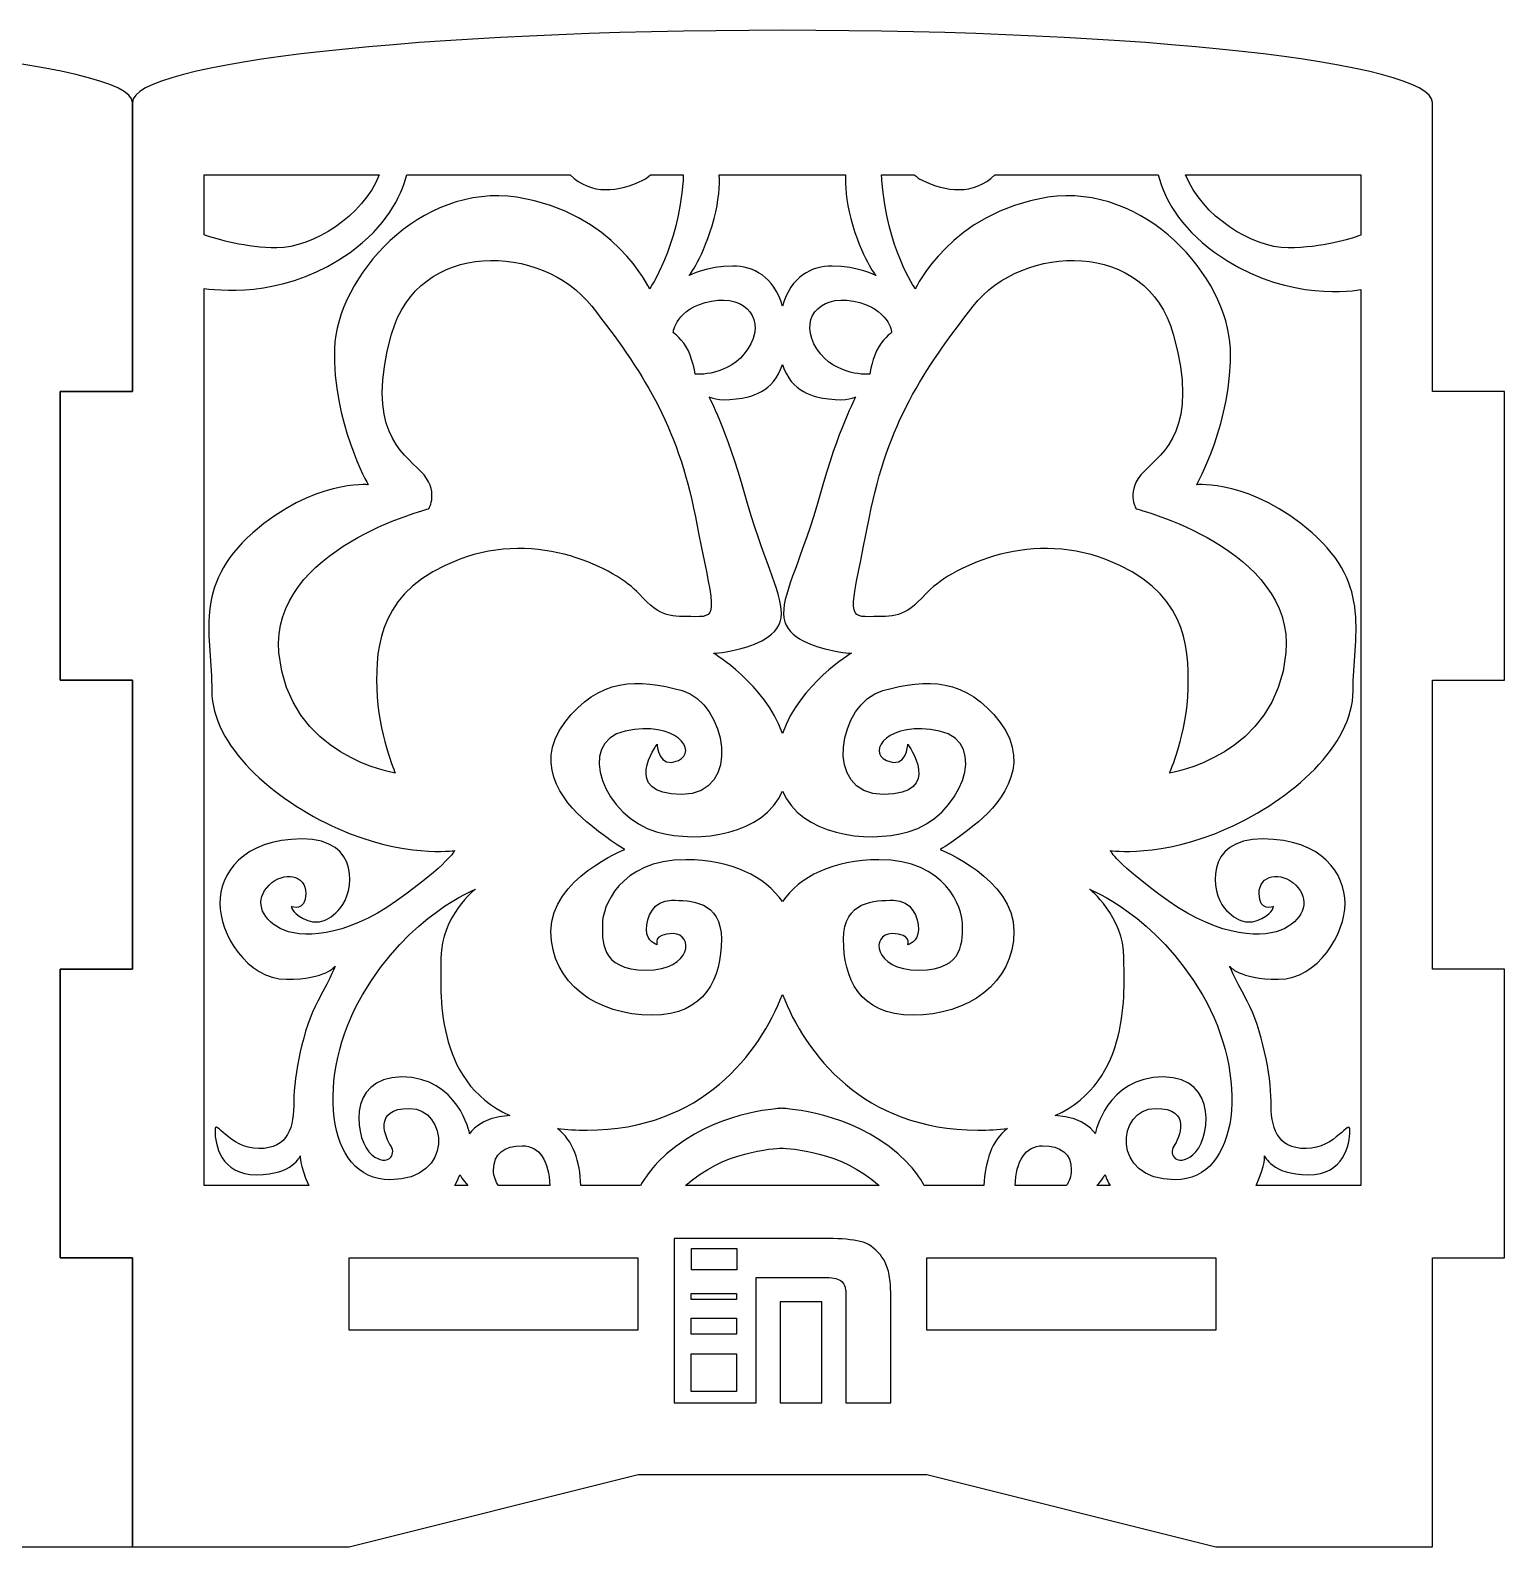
# Model space of a CAD drawing. Extents: x 889 to 2505, y 704 to 1001.
# Drawn here: x 2215.7 to 2505, y 703.6 to 1001.3 of the extents above; entities that cross this region are included whole.
import ezdxf

# ---------------------------------------------------------------- set-up
doc = ezdxf.new("R2010")
doc.units = 0
doc.layers.add('A0118_Printing', color=7, linetype='CONTINUOUS')

msp = doc.modelspace()

# ---------------------------------------------------------------- linework, layer by layer
at = {"layer": 'A0118_Printing', "color": 1}
for points in [[(2179.031546, 703.615882), (2235.724544, 703.615882), (2235.724544, 760.308881), (2221.550544, 760.308881), (2221.550544, 817.00188), (2235.724544, 817.00188), (2235.724544, 873.694878), (2221.550544, 873.694878), (2221.550544, 930.387877), (2235.724544, 930.387877), (2235.724544, 987.079875), (2235.724544, 987.080875)], [(2235.723844, 987.080875), (2235.723844, 930.387877), (2221.550844, 930.387877), (2221.550844, 873.694878), (2235.723844, 873.694878), (2235.723844, 817.00188), (2221.550844, 817.00188), (2221.550844, 760.308881), (2235.723844, 760.308881), (2235.723844, 703.615882), (2278.243843, 703.615882), (2334.973842, 717.789882), (2391.59884, 717.789882), (2448.322839, 703.615882), (2490.842838, 703.615882), (2490.842838, 760.308881), (2505.015837, 760.308881), (2505.015837, 817.00188), (2490.842838, 817.00188), (2490.842838, 873.694878), (2505.015837, 873.694878)], [(2505.015837, 873.694878), (2505.015837, 930.387877), (2490.842838, 930.387877), (2490.842838, 987.080875)], [(2249.799844, 961.108876), (2249.799844, 972.906876), (2284.167843, 972.906876)], [(2289.550843, 972.906876), (2321.627842, 972.906876)], [(2337.416842, 972.906876), (2343.829841, 972.906876)], [(2350.889841, 972.906876), (2375.676841, 972.906876)], [(2382.73684, 972.906876), (2389.14984, 972.906876)], [(2404.93984, 972.906876), (2437.015839, 972.906876)], [(2442.399839, 972.906876), (2476.766838, 972.906876)], [(2476.766838, 972.906876), (2476.766838, 961.056876)], [(2249.799844, 774.481881), (2249.799844, 950.592876)], [(2476.766838, 950.355876), (2476.766838, 774.481881), (2456.222839, 774.481881)], [(2362.890841, 789.65888), (2362.890841, 789.63588)], [(2363.340841, 789.63588), (2363.340841, 789.65888)], [(2270.343843, 774.481881), (2249.799844, 774.481881)], [(2301.552842, 774.481881), (2298.965843, 774.481881)], [(2317.623842, 774.481881), (2307.570842, 774.481881)], [(2335.447842, 774.481881), (2323.739842, 774.481881)], [(2382.28984, 774.481881), (2344.265841, 774.481881)], [(2402.82684, 774.481881), (2391.11884, 774.481881)], [(2418.99584, 774.481881), (2408.94284, 774.481881)], [(2427.600839, 774.481881), (2425.013839, 774.481881)]]:
    msp.add_lwpolyline(points, dxfattribs=at)
for points in [[(2356.513841, 938.712877)], [(2381.74884, 938.314877)], [(2432.689839, 907.331877)], [(2372.244841, 879.700878)], [(2283.663843, 872.047878)], [(2303.047842, 832.688879)], [(2384.75084, 823.941879)], [(2306.590842, 777.526881)], [(2299.973843, 776.631881)], [(2418.99584, 774.481881)], [(2427.600839, 774.481881)], [(2440.297839, 775.637881)], [(2334.936842, 746.135881), (2278.243843, 746.135881), (2278.243843, 760.308881), (2334.936842, 760.308881)], [(2448.322839, 746.135881), (2391.62984, 746.135881), (2391.62984, 760.308881), (2448.322839, 760.308881)]]:
    msp.add_lwpolyline(points, close=True, dxfattribs=at)
at = {"layer": 'A0118_Printing', "color": 4}
for points in [[(2372.244641, 764.096181), (2342.023641, 764.096181), (2342.023641, 759.091181)], [(2345.439441, 759.091181), (2345.439441, 762.115181), (2354.363441, 762.115181), (2354.363441, 759.091181)], [(2342.023341, 759.091181), (2342.023341, 754.086181)], [(2354.363241, 759.091181), (2354.363241, 757.928181), (2345.439241, 757.928181), (2345.439241, 759.091181)], [(2358.149141, 754.086081), (2358.149141, 756.434081), (2371.937141, 756.434081)], [(2342.022941, 754.085981), (2342.022941, 749.080981)], [(2358.148941, 749.080981), (2358.148941, 754.085981)], [(2371.027041, 744.075781), (2371.027041, 749.080781), (2371.027041, 751.679881), (2362.867041, 751.679881), (2362.867041, 749.080881)], [(2375.744741, 752.559081), (2375.744741, 749.081081)], [(2384.54314, 749.080881), (2384.54314, 752.912881)], [(2342.022941, 749.080981), (2342.022941, 744.075981)], [(2358.148941, 744.075981), (2358.148941, 749.080981)], [(2362.867341, 749.080881), (2362.867341, 744.075881)], [(2375.744841, 749.080881), (2375.744841, 744.075881)], [(2384.54314, 744.075781), (2384.54314, 749.080781)], [(2342.023341, 744.075781), (2342.023341, 739.070782)], [(2345.372941, 739.070582), (2345.372941, 741.450581), (2354.296941, 741.450581), (2354.296941, 739.070582)], [(2358.149141, 739.070582), (2358.149141, 744.075581)], [(2362.867341, 744.075781), (2362.867341, 739.070782)], [(2371.027041, 739.070582), (2371.027041, 744.075581)], [(2375.744841, 744.075781), (2375.744841, 739.070782)], [(2384.54314, 739.070582), (2384.54314, 744.075581)], [(2342.023341, 739.070582), (2342.023341, 734.065582)], [(2345.372941, 734.065282), (2345.372941, 739.070282)], [(2354.296841, 739.070582), (2354.296841, 734.065582)], [(2358.149141, 734.065282), (2358.149141, 739.070282)], [(2362.867341, 739.070582), (2362.867341, 734.065582)], [(2371.027041, 734.065282), (2371.027041, 739.070282)], [(2375.744841, 739.070582), (2375.744841, 734.065582)], [(2384.54314, 734.065282), (2384.54314, 739.070282)], [(2342.023341, 734.065282), (2342.023341, 731.837282), (2358.149341, 731.837282), (2358.149341, 734.065282)], [(2354.296841, 734.065282), (2354.296841, 734.049282), (2345.372841, 734.049282), (2345.372841, 734.065282)], [(2362.867341, 734.065282), (2362.867341, 731.837282), (2371.027341, 731.837282), (2371.027341, 734.065282)], [(2375.744841, 734.065282), (2375.744841, 731.837282), (2384.54284, 731.837282), (2384.54284, 734.065282)]]:
    msp.add_lwpolyline(points, dxfattribs=at)
for points in [[(2345.372941, 753.307981), (2354.296941, 753.307981), (2354.296941, 752.149981), (2345.372941, 752.149981)], [(2345.372941, 748.499981), (2354.296941, 748.499981), (2354.296941, 745.303981), (2345.372941, 745.303981)]]:
    msp.add_lwpolyline(points, close=True, dxfattribs=at)
at = {"layer": 'A0118_Printing', "color": 1}
for points in [[(2235.724544, 987.080875), (2235.724544, 994.908875), (2172.268546, 1001.253875), (2093.992548, 1001.253875)], [(2363.283841, 1001.253875), (2292.834843, 1001.253875), (2235.723844, 994.908875), (2235.723844, 987.080875)], [(2490.842838, 987.080875), (2490.842838, 994.908875), (2433.731839, 1001.253875), (2363.283841, 1001.253875)], [(2284.167843, 972.906876), (2280.967843, 964.778876), (2271.148843, 958.567876), (2264.044843, 958.567876)], [(2311.176842, 968.481876), (2292.182843, 971.314876), (2275.847843, 952.901876), (2275.378843, 938.738877)], [(2278.426843, 957.672876), (2285.521843, 962.810876), (2288.430843, 968.454876), (2289.550843, 972.906876)], [(2321.627842, 972.906876), (2325.628842, 968.838876), (2331.330842, 969.527876), (2335.875842, 971.835876)], [(2335.875842, 971.835876), (2336.458842, 972.131876), (2336.969842, 972.494876), (2337.416842, 972.906876)], [(2343.770841, 971.761876), (2342.832841, 958.567876), (2337.204842, 950.516876), (2337.204842, 950.516876)], [(2343.829841, 972.906876), (2343.809841, 972.524876), (2343.798841, 972.156876), (2343.770841, 971.761876)], [(2349.866841, 964.306876), (2350.824841, 967.859876), (2350.990841, 970.773876), (2350.889841, 972.906876)], [(2375.676841, 972.906876), (2375.575841, 970.773876), (2375.741841, 967.859876), (2376.699841, 964.306876)], [(2382.79584, 971.761876), (2382.76784, 972.156876), (2382.75684, 972.524876), (2382.73684, 972.906876)], [(2389.36184, 950.516876), (2389.36184, 950.516876), (2383.73384, 958.567876), (2382.79584, 971.761876)], [(2389.14984, 972.906876), (2389.59684, 972.494876), (2390.10784, 972.131876), (2390.69084, 971.835876)], [(2390.69084, 971.835876), (2395.23584, 969.527876), (2400.93784, 968.838876), (2404.93984, 972.906876)], [(2451.187839, 938.738877), (2450.718839, 952.901876), (2434.382839, 971.314876), (2415.38984, 968.481876)], [(2437.015839, 972.906876), (2438.135839, 968.454876), (2441.044839, 962.810876), (2448.139839, 957.672876)], [(2462.521838, 958.567876), (2455.417839, 958.567876), (2445.598839, 964.778876), (2442.399839, 972.906876)], [(2337.204842, 950.516876), (2337.204842, 950.516876), (2330.169842, 965.648876), (2311.176842, 968.481876)], [(2415.38984, 968.481876), (2396.39684, 965.648876), (2389.36184, 950.516876), (2389.36184, 950.516876)], [(2344.942841, 953.125876), (2344.942841, 953.125876), (2347.756841, 956.479876), (2349.866841, 964.306876)], [(2376.699841, 964.306876), (2378.809841, 956.479876), (2381.62384, 953.125876), (2381.62384, 953.125876)], [(2264.044843, 958.567876), (2257.999844, 958.567876), (2252.521844, 960.161876), (2249.799844, 961.108876)], [(2286.581843, 941.620876), (2291.792843, 960.207876), (2316.074842, 959.610876), (2325.870842, 947.087876)], [(2400.69584, 947.087876), (2410.49184, 959.610876), (2434.773839, 960.207876), (2439.984839, 941.620876)], [(2476.766838, 961.056876), (2474.717838, 960.304876), (2469.257838, 958.567876), (2462.521838, 958.567876)], [(2249.799844, 950.592876), (2254.349844, 949.953876), (2266.766843, 949.228876), (2278.426843, 957.672876)], [(2448.139839, 957.672876), (2460.671838, 948.596876), (2473.391838, 949.821876), (2476.766838, 950.355876)], [(2353.540841, 954.989876), (2348.459841, 954.989876), (2344.942841, 953.125876), (2344.942841, 953.125876)], [(2363.283841, 947.098876), (2361.642841, 952.968876), (2357.496841, 954.989876), (2353.540841, 954.989876)], [(2373.025841, 954.989876), (2369.069841, 954.989876), (2364.923841, 952.968876), (2363.283841, 947.098876)], [(2381.62384, 953.125876), (2381.62384, 953.125876), (2378.106841, 954.989876), (2373.025841, 954.989876)], [(2325.870842, 947.087876), (2335.667842, 934.564877), (2342.649841, 923.988877), (2346.193841, 905.770877)], [(2341.847841, 941.943876), (2341.847841, 941.943876), (2342.311841, 946.768876), (2349.337841, 948.095876)], [(2349.337841, 948.095876), (2356.361841, 949.423876), (2360.132841, 944.245876), (2356.513841, 938.712877)], [(2370.052841, 938.712877), (2366.432841, 944.245876), (2370.204841, 949.423876), (2377.229841, 948.095876)], [(2377.229841, 948.095876), (2384.25484, 946.768876), (2384.71884, 941.943876), (2384.71884, 941.943876)], [(2380.37284, 905.770877), (2383.91684, 923.988877), (2390.89884, 934.564877), (2400.69584, 947.087876)], [(2292.313843, 914.685877), (2288.561843, 918.462877), (2281.370843, 923.034877), (2286.581843, 941.620876)], [(2344.817841, 938.314877), (2343.796841, 940.571876), (2341.847841, 941.943876), (2341.847841, 941.943876)], [(2384.71884, 941.943876), (2384.71884, 941.943876), (2382.76984, 940.571876), (2381.74884, 938.314877)], [(2439.984839, 941.620876), (2445.195839, 923.034877), (2438.004839, 918.462877), (2434.252839, 914.685877)], [(2275.378843, 938.738877), (2274.909843, 924.575877), (2281.995843, 912.052877), (2281.995843, 912.052877)], [(2346.163841, 933.755877), (2346.163841, 933.755877), (2345.838841, 936.057877), (2344.817841, 938.314877)], [(2356.513841, 938.712877), (2352.893841, 933.180877), (2346.163841, 933.755877), (2346.163841, 933.755877)], [(2380.40284, 933.755877), (2380.40284, 933.755877), (2373.672841, 933.180877), (2370.052841, 938.712877)], [(2381.74884, 938.314877), (2380.72684, 936.057877), (2380.40284, 933.755877), (2380.40284, 933.755877)], [(2444.570839, 912.052877), (2444.570839, 912.052877), (2451.656839, 924.575877), (2451.187839, 938.738877)], [(2354.217841, 928.898877), (2357.102841, 929.291877), (2361.547841, 930.124877), (2363.283841, 935.663877)], [(2363.283841, 935.663877), (2365.018841, 930.124877), (2369.463841, 929.291877), (2372.348841, 928.898877)], [(2355.885841, 910.213877), (2352.341841, 922.935877), (2348.902841, 929.296877), (2348.902841, 929.296877)], [(2348.902841, 929.296877), (2348.902841, 929.296877), (2350.570841, 928.401877), (2354.217841, 928.898877)], [(2377.663841, 929.296877), (2377.663841, 929.296877), (2374.224841, 922.935877), (2370.680841, 910.213877)], [(2372.348841, 928.898877), (2375.995841, 928.401877), (2377.663841, 929.296877), (2377.663841, 929.296877)], [(2293.876843, 907.331877), (2293.876843, 907.331877), (2296.065843, 910.909877), (2292.313843, 914.685877)], [(2434.252839, 914.685877), (2430.501839, 910.909877), (2432.689839, 907.331877), (2432.689839, 907.331877)], [(2281.995843, 912.052877), (2281.995843, 912.052877), (2271.209843, 913.045877), (2259.328844, 902.609877)], [(2467.237838, 902.609877), (2455.356839, 913.045877), (2444.570839, 912.052877), (2444.570839, 912.052877)], [(2363.076841, 886.757878), (2363.076841, 891.329878), (2359.428841, 897.491878), (2355.885841, 910.213877)], [(2370.680841, 910.213877), (2367.137841, 897.491878), (2363.490841, 891.329878), (2363.490841, 886.757878)], [(2264.487843, 879.104878), (2262.715843, 899.479878), (2293.876843, 907.331877), (2293.876843, 907.331877)], [(2346.193841, 905.770877), (2349.736841, 887.552878), (2350.986841, 886.061878), (2346.193841, 886.160878)], [(2380.37284, 886.160878), (2375.579841, 886.061878), (2376.829841, 887.552878), (2380.37284, 905.770877)], [(2432.689839, 907.331877), (2432.689839, 907.331877), (2463.849838, 899.479878), (2462.078838, 879.104878)], [(2259.328844, 902.609877), (2247.448844, 892.173878), (2251.304844, 882.234878), (2251.304844, 871.599878)], [(2335.146842, 890.633878), (2330.769842, 895.503878), (2315.345842, 903.355877), (2299.816843, 897.391878)], [(2426.749839, 897.391878), (2411.22184, 903.355877), (2395.79684, 895.503878), (2391.42084, 890.633878)], [(2475.261838, 871.599878), (2475.261838, 882.234878), (2479.117838, 892.173878), (2467.237838, 902.609877)], [(2299.816843, 897.391878), (2284.288843, 891.428878), (2283.454843, 880.793878), (2283.663843, 872.047878)], [(2442.902839, 872.047878), (2443.111839, 880.793878), (2442.277839, 891.428878), (2426.749839, 897.391878)], [(2346.193841, 886.160878), (2341.399841, 886.260878), (2339.523842, 885.763878), (2335.146842, 890.633878)], [(2391.42084, 890.633878), (2387.04284, 885.763878), (2385.16784, 886.260878), (2380.37284, 886.160878)], [(2354.321841, 879.700878), (2357.552841, 880.495878), (2363.076841, 882.185878), (2363.076841, 886.757878)], [(2363.490841, 886.757878), (2363.490841, 882.185878), (2369.013841, 880.495878), (2372.244841, 879.700878)], [(2287.310843, 855.448879), (2287.310843, 855.448879), (2266.259843, 858.728879), (2264.487843, 879.104878)], [(2349.736841, 879.004878), (2349.736841, 879.004878), (2351.091841, 878.905878), (2354.321841, 879.700878)], [(2363.283841, 863.248878), (2359.948841, 872.877878), (2349.736841, 879.004878), (2349.736841, 879.004878)], [(2376.829841, 879.004878), (2376.829841, 879.004878), (2366.617841, 872.877878), (2363.283841, 863.248878)], [(2372.244841, 879.700878), (2375.474841, 878.905878), (2376.829841, 879.004878), (2376.829841, 879.004878)], [(2462.078838, 879.104878), (2460.306838, 858.728879), (2439.255839, 855.448879), (2439.255839, 855.448879)], [(2320.555842, 865.387878), (2327.225842, 874.233878), (2334.937842, 874.035878), (2343.587841, 871.649878)], [(2382.97884, 871.649878), (2391.62884, 874.035878), (2399.34084, 874.233878), (2406.01084, 865.387878)], [(2251.304844, 871.599878), (2251.304844, 860.965878), (2263.132843, 850.330879), (2276.055843, 844.565879)], [(2283.663843, 872.047878), (2283.871843, 863.300878), (2287.310843, 855.448879), (2287.310843, 855.448879)], [(2343.587841, 871.649878), (2352.237841, 869.264878), (2355.572841, 851.274879), (2343.483841, 851.274879)], [(2383.08284, 851.274879), (2370.993841, 851.274879), (2374.328841, 869.264878), (2382.97884, 871.649878)], [(2439.255839, 855.448879), (2439.255839, 855.448879), (2442.694839, 863.300878), (2442.902839, 872.047878)], [(2450.510839, 844.565879), (2463.433838, 850.330879), (2475.261838, 860.965878), (2475.261838, 871.599878)], [(2325.662842, 845.211879), (2321.285842, 848.690879), (2313.886842, 856.542879), (2320.555842, 865.387878)], [(2332.436842, 863.698878), (2322.431842, 861.511878), (2328.476842, 846.702879), (2338.585842, 843.919879)], [(2342.857841, 857.933879), (2346.818841, 859.722879), (2342.441841, 865.885878), (2332.436842, 863.698878)], [(2394.12984, 863.698878), (2384.12484, 865.885878), (2379.747841, 859.722879), (2383.70784, 857.933879)], [(2387.98084, 843.919879), (2398.08984, 846.702879), (2404.13484, 861.511878), (2394.12984, 863.698878)], [(2406.01084, 865.387878), (2412.68084, 856.542879), (2405.28084, 848.690879), (2400.90384, 845.211879)], [(2343.483841, 851.274879), (2331.394842, 851.274879), (2338.689842, 861.114878), (2338.689842, 861.114878)], [(2338.689842, 861.114878), (2338.689842, 861.114878), (2338.898842, 856.144879), (2342.857841, 857.933879)], [(2387.87684, 861.114878), (2387.87684, 861.114878), (2395.17184, 851.274879), (2383.08284, 851.274879)], [(2383.70784, 857.933879), (2387.66884, 856.144879), (2387.87684, 861.114878), (2387.87684, 861.114878)], [(2338.585842, 843.919879), (2347.132841, 841.566879), (2359.625841, 843.407879), (2363.283841, 851.900879)], [(2363.283841, 851.900879), (2366.940841, 843.407879), (2379.433841, 841.566879), (2387.98084, 843.919879)], [(2269.021843, 842.528879), (2257.296844, 842.528879), (2252.867844, 835.620879), (2252.867844, 829.855879)], [(2276.576843, 829.010879), (2279.077843, 831.942879), (2280.745843, 842.528879), (2269.021843, 842.528879)], [(2276.055843, 844.565879), (2288.978843, 838.800879), (2298.930843, 840.242879), (2298.930843, 840.242879)], [(2332.332842, 840.440879), (2332.332842, 840.440879), (2330.039842, 841.732879), (2325.662842, 845.211879)], [(2400.90384, 845.211879), (2396.52684, 841.732879), (2394.23384, 840.440879), (2394.23384, 840.440879)], [(2427.635839, 840.242879), (2427.635839, 840.242879), (2437.587839, 838.800879), (2450.510839, 844.565879)], [(2457.545839, 842.528879), (2445.820839, 842.528879), (2447.488839, 831.942879), (2449.989839, 829.010879)], [(2473.698838, 829.855879), (2473.698838, 835.620879), (2469.269838, 842.528879), (2457.545839, 842.528879)], [(2298.930843, 840.242879), (2298.930843, 840.242879), (2297.888843, 837.757879), (2287.571843, 830.402879)], [(2317.846842, 824.438879), (2317.846842, 834.775879), (2332.332842, 840.440879), (2332.332842, 840.440879)], [(2394.23384, 840.440879), (2394.23384, 840.440879), (2408.71984, 834.775879), (2408.71984, 824.438879)], [(2438.994839, 830.402879), (2428.677839, 837.757879), (2427.635839, 840.242879), (2427.635839, 840.242879)], [(2344.343841, 838.453879), (2331.134842, 838.453879), (2327.955842, 828.911879), (2327.955842, 825.929879)], [(2363.283841, 830.226879), (2359.958841, 835.094879), (2353.327841, 838.453879), (2344.343841, 838.453879)], [(2382.22284, 838.453879), (2373.238841, 838.453879), (2366.607841, 835.094879), (2363.283841, 830.226879)], [(2398.61084, 825.929879), (2398.61084, 828.911879), (2395.43184, 838.453879), (2382.22284, 838.453879)], [(2264.696843, 824.985879), (2260.787843, 827.023879), (2259.693844, 830.700879), (2262.559843, 833.483879)], [(2262.559843, 833.483879), (2265.425843, 836.266879), (2269.750843, 835.521879), (2269.750843, 831.843879)], [(2456.815839, 831.843879), (2456.815839, 835.521879), (2461.140838, 836.266879), (2464.006838, 833.483879)], [(2464.006838, 833.483879), (2466.872838, 830.700879), (2465.778838, 827.023879), (2461.869838, 824.985879)], [(2269.750843, 831.843879), (2269.750843, 828.166879), (2266.936843, 829.259879), (2266.936843, 829.259879)], [(2280.849843, 811.91588), (2290.020843, 827.619879), (2303.047842, 832.688879), (2303.047842, 832.688879)], [(2303.047842, 832.688879), (2303.047842, 832.688879), (2296.273843, 827.420879), (2296.273843, 819.17188)], [(2336.605842, 824.737879), (2336.605842, 827.122879), (2337.855842, 830.501879), (2341.503841, 830.501879)], [(2341.503841, 830.501879), (2345.150841, 830.501879), (2351.299841, 830.402879), (2351.299841, 822.848879)], [(2375.266841, 822.848879), (2375.266841, 830.402879), (2381.41584, 830.501879), (2385.06284, 830.501879)], [(2385.06284, 830.501879), (2388.71084, 830.501879), (2389.96084, 827.122879), (2389.96084, 824.737879)], [(2430.292839, 819.17188), (2430.292839, 827.420879), (2423.518839, 832.688879), (2423.518839, 832.688879)], [(2423.518839, 832.688879), (2423.518839, 832.688879), (2436.545839, 827.619879), (2445.716839, 811.91588)], [(2459.629839, 829.259879), (2459.629839, 829.259879), (2456.815839, 828.166879), (2456.815839, 831.843879)], [(2252.867844, 829.855879), (2252.867844, 824.091879), (2258.078844, 814.99688), (2265.946843, 814.99688)], [(2287.571843, 830.402879), (2277.254843, 823.047879), (2268.604843, 822.948879), (2264.696843, 824.985879)], [(2266.936843, 829.259879), (2266.936843, 829.259879), (2266.832843, 828.215879), (2269.229843, 826.923879)], [(2269.229843, 826.923879), (2271.626843, 825.631879), (2274.075843, 826.078879), (2276.576843, 829.010879)], [(2461.869838, 824.985879), (2457.962839, 822.948879), (2449.312839, 823.047879), (2438.994839, 830.402879)], [(2449.989839, 829.010879), (2452.490839, 826.078879), (2454.939839, 825.631879), (2457.336839, 826.923879)], [(2457.336839, 826.923879), (2459.733839, 828.215879), (2459.629839, 829.259879), (2459.629839, 829.259879)], [(2460.619838, 814.99688), (2468.487838, 814.99688), (2473.698838, 824.091879), (2473.698838, 829.855879)], [(2327.955842, 825.929879), (2327.955842, 822.948879), (2327.329842, 816.78588), (2336.500842, 816.78588)], [(2338.689842, 821.755879), (2338.689842, 821.755879), (2336.605842, 822.351879), (2336.605842, 824.737879)], [(2389.96084, 824.737879), (2389.96084, 822.351879), (2387.87684, 821.755879), (2387.87684, 821.755879)], [(2390.06584, 816.78588), (2399.23684, 816.78588), (2398.61084, 822.948879), (2398.61084, 825.929879)], [(2337.647842, 807.94088), (2327.017842, 807.94088), (2317.846842, 814.10288), (2317.846842, 824.438879)], [(2336.500842, 816.78588), (2345.671841, 816.78588), (2345.880841, 823.941879), (2341.816841, 823.941879)], [(2351.299841, 822.848879), (2351.299841, 815.29588), (2348.277841, 807.94088), (2337.647842, 807.94088)], [(2341.816841, 823.941879), (2337.751842, 823.941879), (2338.689842, 821.755879), (2338.689842, 821.755879)], [(2388.91884, 807.94088), (2378.288841, 807.94088), (2375.266841, 815.29588), (2375.266841, 822.848879)], [(2384.75084, 823.941879), (2380.68584, 823.941879), (2380.89484, 816.78588), (2390.06584, 816.78588)], [(2387.87684, 821.755879), (2387.87684, 821.755879), (2388.81484, 823.941879), (2384.75084, 823.941879)], [(2408.71984, 824.438879), (2408.71984, 814.10288), (2399.54884, 807.94088), (2388.91884, 807.94088)], [(2296.273843, 819.17188), (2296.273843, 812.60988), (2294.757843, 795.10688), (2309.766842, 788.21988)], [(2416.79984, 788.21988), (2431.808839, 795.10688), (2430.292839, 812.60988), (2430.292839, 819.17188)], [(2265.946843, 814.99688), (2273.815843, 814.99688), (2275.482843, 817.53188), (2275.482843, 817.53188)], [(2275.482843, 817.53188), (2275.482843, 817.53188), (2275.013843, 816.09088), (2272.095843, 810.72388)], [(2454.470839, 810.72388), (2451.552839, 816.09088), (2451.083839, 817.53188), (2451.083839, 817.53188)], [(2451.083839, 817.53188), (2451.083839, 817.53188), (2452.751839, 814.99688), (2460.619838, 814.99688)], [(2272.095843, 810.72388), (2269.177843, 805.35588), (2267.405843, 796.06288), (2267.405843, 791.04388)], [(2286.268843, 775.637881), (2273.450843, 775.637881), (2271.678843, 796.21188), (2280.849843, 811.91588)], [(2324.932842, 785.37888), (2347.524841, 785.37888), (2358.809841, 800.47288), (2363.283841, 812.02988)], [(2363.283841, 812.02988), (2367.756841, 800.47288), (2379.040841, 785.37888), (2401.63384, 785.37888)], [(2445.716839, 811.91588), (2454.887839, 796.21188), (2453.115839, 775.637881), (2440.297839, 775.637881)], [(2459.160839, 791.04388), (2459.160839, 796.06288), (2457.388839, 805.35588), (2454.470839, 810.72388)], [(2288.561843, 795.81488), (2277.410843, 795.81488), (2279.494843, 782.99288), (2282.725843, 780.50888)], [(2301.901842, 784.68288), (2301.901842, 784.68288), (2299.712843, 795.81488), (2288.561843, 795.81488)], [(2438.004839, 795.81488), (2426.853839, 795.81488), (2424.664839, 784.68288), (2424.664839, 784.68288)], [(2443.840839, 780.50888), (2447.071839, 782.99288), (2449.155839, 795.81488), (2438.004839, 795.81488)], [(2267.405843, 791.04388), (2267.405843, 786.02488), (2266.415843, 781.75088), (2260.527843, 781.75088)], [(2286.477843, 782.19788), (2285.434843, 783.78888), (2282.725843, 789.65288), (2290.124843, 789.65288)], [(2290.124843, 789.65288), (2297.524843, 789.65288), (2299.087843, 775.637881), (2286.268843, 775.637881)], [(2362.890841, 789.63588), (2360.382841, 789.47588), (2347.750841, 788.22888), (2338.845842, 779.066881)], [(2363.117841, 789.64888), (2362.973841, 789.65588), (2362.890841, 789.65888), (2362.890841, 789.65888)], [(2363.340841, 789.65888), (2363.340841, 789.65888), (2363.258841, 789.65588), (2363.117841, 789.64888)], [(2387.72084, 779.066881), (2378.804841, 788.23988), (2365.880841, 789.47888), (2363.340841, 789.63588)], [(2440.297839, 775.637881), (2427.478839, 775.637881), (2429.042839, 789.65288), (2436.441839, 789.65288)], [(2436.441839, 789.65288), (2443.840839, 789.65288), (2441.130839, 783.78888), (2440.088839, 782.19788)], [(2466.038838, 781.75088), (2460.150838, 781.75088), (2459.160839, 786.02488), (2459.160839, 791.04388)], [(2260.527843, 781.75088), (2254.639844, 781.75088), (2251.928844, 787.91288), (2251.928844, 785.27888)], [(2309.766842, 788.21988), (2303.837842, 787.99788), (2301.901842, 784.68288), (2301.901842, 784.68288)], [(2424.664839, 784.68288), (2424.664839, 784.68288), (2422.728839, 787.99788), (2416.79984, 788.21988)], [(2474.637838, 785.27888), (2474.637838, 787.91288), (2471.926838, 781.75088), (2466.038838, 781.75088)], [(2251.928844, 785.27888), (2251.928844, 782.64588), (2252.971844, 776.631881), (2260.110843, 776.631881)], [(2323.739842, 774.481881), (2323.509842, 779.291881), (2322.262842, 783.29088), (2319.116842, 785.71288)], [(2319.116842, 785.71288), (2320.912842, 785.49488), (2322.846842, 785.37888), (2324.932842, 785.37888)], [(2401.63384, 785.37888), (2403.71984, 785.37888), (2405.65384, 785.49488), (2407.44984, 785.71288)], [(2407.44984, 785.71288), (2404.30384, 783.29088), (2403.05684, 779.291881), (2402.82684, 774.481881)], [(2466.455838, 776.631881), (2473.594838, 776.631881), (2474.637838, 782.64588), (2474.637838, 785.27888)], [(2260.110843, 776.631881), (2267.249843, 776.631881), (2268.656843, 780.30988), (2268.656843, 780.30988)], [(2268.656843, 780.30988), (2268.656843, 780.30988), (2268.419843, 778.777881), (2270.343843, 774.481881)], [(2282.725843, 780.50888), (2285.956843, 778.023881), (2287.519843, 780.60788), (2286.477843, 782.19788)], [(2306.590842, 777.526881), (2306.590842, 780.80688), (2308.675842, 782.29788), (2312.218842, 782.29788)], [(2312.218842, 782.29788), (2315.614842, 782.29788), (2317.473842, 779.280881), (2317.623842, 774.481881)], [(2344.265841, 774.481881), (2351.691841, 781.27488), (2361.549841, 781.78988), (2363.118841, 781.82788)], [(2363.118841, 781.82788), (2364.723841, 781.78988), (2374.809841, 781.27488), (2382.28984, 774.481881)], [(2408.94284, 774.481881), (2409.09284, 779.280881), (2410.95284, 782.29788), (2414.34784, 782.29788)], [(2414.34784, 782.29788), (2417.89084, 782.29788), (2419.97584, 780.80688), (2419.97584, 777.526881)], [(2440.088839, 782.19788), (2439.046839, 780.60788), (2440.609839, 778.023881), (2443.840839, 780.50888)], [(2456.222839, 774.481881), (2458.146839, 778.777881), (2457.909839, 780.30988), (2457.909839, 780.30988)], [(2457.909839, 780.30988), (2457.909839, 780.30988), (2459.316839, 776.631881), (2466.455838, 776.631881)], [(2307.570842, 774.481881), (2307.028842, 775.263881), (2306.590842, 776.279881), (2306.590842, 777.526881)], [(2338.845842, 779.066881), (2337.420842, 777.600881), (2336.313842, 776.054881), (2335.447842, 774.481881)], [(2391.11884, 774.481881), (2390.25284, 776.054881), (2389.14584, 777.600881), (2387.72084, 779.066881)], [(2419.97584, 777.526881), (2419.97584, 776.279881), (2419.53784, 775.263881), (2418.99584, 774.481881)], [(2298.965843, 774.481881), (2299.675843, 775.720881), (2299.973843, 776.631881), (2299.973843, 776.631881)], [(2299.973843, 776.631881), (2299.973843, 776.631881), (2300.532842, 775.535881), (2301.552842, 774.481881)], [(2425.013839, 774.481881), (2426.033839, 775.535881), (2426.592839, 776.631881), (2426.592839, 776.631881)], [(2426.592839, 776.631881), (2426.592839, 776.631881), (2426.890839, 775.720881), (2427.600839, 774.481881)]]:
    msp.add_open_spline(points, degree=3, dxfattribs=at)
at = {"layer": 'A0118_Printing', "color": 4}
for points in [[(2378.559641, 763.529181), (2377.013641, 763.907181), (2374.909641, 764.096181), (2372.244641, 764.096181)], [(2382.50964, 760.880181), (2381.37364, 762.283181), (2380.05764, 763.166181), (2378.559641, 763.529181)], [(2383.57564, 759.091181), (2383.28964, 759.745181), (2382.93964, 760.346181), (2382.50964, 760.880181)], [(2384.07004, 757.676081), (2383.94204, 758.178081), (2383.77104, 758.645081), (2383.57604, 759.091081)], [(2371.937141, 756.434081), (2372.694141, 756.434081), (2373.305141, 756.375081), (2373.770141, 756.256081)], [(2373.770141, 756.256081), (2374.235141, 756.138081), (2374.618141, 755.937081), (2374.917141, 755.654081)], [(2384.51804, 754.086081), (2384.46604, 755.497081), (2384.31904, 756.700081), (2384.07004, 757.676081)], [(2374.917141, 755.654081), (2375.232141, 755.355081), (2375.449141, 754.984081), (2375.568141, 754.544081)], [(2375.568141, 754.544081), (2375.603141, 754.413081), (2375.631141, 754.256081), (2375.656141, 754.086081)], [(2375.655741, 754.086081), (2375.713741, 753.684081), (2375.744741, 753.179081), (2375.744741, 752.559081)], [(2384.54314, 752.912881), (2384.54314, 753.322881), (2384.53214, 753.707881), (2384.51814, 754.085881)]]:
    msp.add_open_spline(points, degree=3, dxfattribs=at)

doc.saveas('drawing.dxf')
